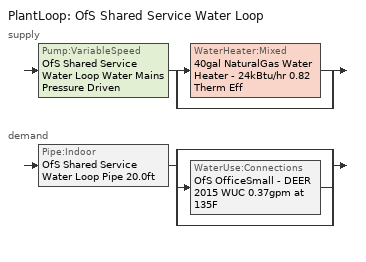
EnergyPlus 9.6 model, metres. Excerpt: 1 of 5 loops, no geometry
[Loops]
PlantLoop 'OfS Shared Service Water Loop'
 supply: Pump:VariableSpeed 'OfS Shared Service Water Loop Water Mains Pressure Driven' > split
  | WaterHeater:Mixed '40gal NaturalGas Water Heater - 24kBtu/hr 0.82 Therm Eff'
  | bypass
 demand: Pipe:Indoor 'OfS Shared Service Water Loop Pipe 20.0ft' > split
  | bypass
  | WaterUse:Connections 'OfS OfficeSmall - DEER 2015 WUC 0.37gpm at 135F'
  | bypass
[Material]
Copper pipe 0.75in type L: Roughness=Smooth; Thickness {m}=0.001143; Conductivity {W/m-K}=386; Density {kg/m3}=8906.27; Specific Heat {J/kg-K}=385.1856; Thermal Absorptance=0.9; Solar Absorptance=0.7; Visible Absorptance=0.7
[Construction]
Uninsulated copper pipe 0.75in type L: Copper pipe 0.75in type L
[PlantLoop]
OfS Shared Service Water Loop: Fluid Type=Water; Plant Equipment Operation Scheme=OfS Shared Service Water Loop Operation Schemes; Maximum Loop Temperature {C}=60; Minimum Loop Temperature {C}=10; Maximum Loop Flow Rate {m3/s}=Autosize; Minimum Loop Flow Rate {m3/s}=0; Plant Loop Volume {m3}=Autocalculate; Load Distribution Scheme=Optimal; Plant Loop Demand Calculation Scheme=SingleSetpoint
[Sizing:Plant]
OfS Shared Service Water Loop: Loop Type=Heating; Design Loop Exit Temperature {C}=60; Loop Design Temperature Difference {deltaC}=5; Sizing Option=NonCoincident; Zone Timesteps in Averaging Window=1; Coincident Sizing Factor Mode=None
[SetpointManager:Scheduled]
Service hot water setpoint manager: Control Variable=Temperature; Schedule=Service Water Loop Temp - 140F; Setpoint Node or NodeList=OfS Shared Service Water Loop Supply Outlet Node
[Pump:VariableSpeed]
OfS Shared Service Water Loop Water Mains Pressure Driven: Design Maximum Flow Rate {m3/s}=Autosize; Design Pump Head {Pa}=0.001; Design Power Consumption {W}=Autosize; Motor Efficiency=0.865; Fraction of Motor Inefficiencies to Fluid Stream=0; Coefficient 1 of the Part Load Performance Curve=0; Coefficient 2 of the Part Load Performance Curve=3.2485; Coefficient 3 of the Part Load Performance Curve=-4.7443; Coefficient 4 of the Part Load Performance Curve=2.5294; Design Minimum Flow Rate {m3/s}=0; Pump Control Type=Intermittent; Skin Loss Radiative Fraction=0.5; Design Power Sizing Method=PowerPerFlowPerPressure; Design Electric Power per Unit Flow Rate {W/(m3/s)}=348701.1; Design Shaft Power per Unit Flow Rate per Unit Head {W/((m3/s)-Pa)}=1.28205; Design Minimum Flow Rate Fraction=0
[PlantEquipmentOperationSchemes]
OfS Shared Service Water Loop Operation Schemes: Control Scheme Object Type 1=PlantEquipmentOperation:HeatingLoad; Control Scheme Name 1=OfS Shared Service Water Loop Heating Operation Scheme; Control Scheme Schedule Name 1=Always On Discrete
[PlantEquipmentList]
OfS Shared Service Water Loop Heating Equipment List: WaterHeater:Mixed, 40gal NaturalGas Water Heater - 24kBtu/hr 0.82 Therm Eff
[PlantEquipmentOperation:HeatingLoad]
OfS Shared Service Water Loop Heating Operation Scheme: Load Range Lower Limit 1 {W}=0; Load Range Upper Limit 1 {W}=1000000000; Range Equipment List Name 1=OfS Shared Service Water Loop Heating Equipment List
[WaterHeater:Mixed]
40gal NaturalGas Water Heater - 24kBtu/hr 0.82 Therm Eff: Tank Volume {m3}=0.151416; Setpoint Temperature Schedule=Service Water Loop Temp - 140F; Deadband Temperature Difference {deltaC}=2; Maximum Temperature Limit {C}=60; Heater Control Type=Cycle; Heater Maximum Capacity {W}=6921.79; Heater Ignition Minimum Flow Rate {m3/s}=0; Heater Ignition Delay {s}=0; Heater Fuel Type=NaturalGas; Heater Thermal Efficiency=0.82; Off Cycle Parasitic Fuel Consumption Rate {W}=0; Off Cycle Parasitic Fuel Type=NaturalGas; Off Cycle Parasitic Heat Fraction to Tank=0; On Cycle Parasitic Fuel Consumption Rate {W}=0; On Cycle Parasitic Fuel Type=NaturalGas; On Cycle Parasitic Heat Fraction to Tank=0; Ambient Temperature Indicator=Schedule; Ambient Temperature Schedule=Water Heater Ambient Temp Schedule - 70.0f; Off Cycle Loss Coefficient to Ambient Temperature {W/K}=2.61055; Off Cycle Loss Fraction to Zone=1; On Cycle Loss Coefficient to Ambient Temperature {W/K}=2.61055; On Cycle Loss Fraction to Zone=1; Use Side Effectiveness=1; Source Side Effectiveness=1; Use Side Design Flow Rate {m3/s}=Autosize; Source Side Design Flow Rate {m3/s}=Autosize; Indirect Water Heating Recovery Time {hr}=1.5; Source Side Flow Control Mode=IndirectHeatPrimarySetpoint
[WaterHeater:Sizing]
40gal NaturalGas Water Heater - 24kBtu/hr 0.82 Therm Eff: Design Mode=PeakDraw; Time Storage Can Meet Peak Draw {hr}=0.538503; Time for Tank Recovery {hr}=0; Nominal Tank Volume for Autosizing Plant Connections {m3}=1
[Pipe:Indoor]
OfS Shared Service Water Loop Pipe 20.0ft: Construction=Uninsulated copper pipe 0.75in type L; Environment Type=Schedule; Ambient Temperature Schedule=OfS Shared Service Water Loop Piping Air Temp - 70F; Ambient Air Velocity Schedule=OfS Shared Service Water Loop Piping Air Velocity - 0.67mph; Pipe Inside Diameter {m}=0.019939; Pipe Length {m}=6.096
[WaterUse:Connections]
OfS OfficeSmall - DEER 2015 WUC 0.37gpm at 135F: Drain Water Heat Exchanger Type=None; Drain Water Heat Exchanger Destination=Plant; Water Use Equipment Name 1=OfS OfficeSmall - DEER 2015 Service Water Use 0.37gpm at 135F
[WaterUse:Equipment]
OfS OfficeSmall - DEER 2015 Service Water Use 0.37gpm at 135F: Peak Flow Rate {m3/s}=2.36519e-05; Flow Rate Fraction Schedule=D_OfS_All_DHW_DHW_Yr; Target Temperature Schedule=Mixed Water At Faucet Temp - 135F; Sensible Fraction Schedule=Fraction Sensible - 0.2; Latent Fraction Schedule=Fraction Latent - 0.05
[Schedule:Day:Interval]
D_OfS_All_DHW_DHW_Yr Default; D_OfS_All_DHW_DHW_Yr Default|Wkdy Day; D_OfS_All_DHW_DHW_Yr Summer Design Day; D_OfS_All_DHW_DHW_Yr Winter Design Day: No, 07:00, 0, 08:00, 0.3, 11:00, 1, 12:00, 0.8, 13:00, 0.4, 14:00, 0.8, 17:00, 1, 18:00, 0.1, 24:00, 0
D_OfS_All_DHW_DHW_Yr Sat Day: No, 07:00, 0, 08:00, 0.09, 12:00, 0.2, 13:00, 0.1, 17:00, 0.2, 24:00, 0
D_OfS_All_DHW_DHW_Yr Sun Day: No, 24:00, 0
Fraction Latent - 0.05 Default: No, 24:00, 0.05
Fraction Sensible - 0.2 Default: No, 24:00, 0.2
Mixed Water At Faucet Temp - 135F Default: No, 24:00, 57.2222
OfS Shared Service Water Loop Piping Air Temp - 70F Default; Water Heater Ambient Temp Schedule - 70.0f Default: No, 24:00, 21.1111
OfS Shared Service Water Loop Piping Air Velocity - 0.67mph Default: No, 24:00, 0.3
Service Water Loop Temp - 140F Default: No, 24:00, 60
[Schedule:Week:Daily]
D_OfS_All_DHW_DHW_Yr Week Rule - Jan1-Dec31: D_OfS_All_DHW_DHW_Yr Sun Day, D_OfS_All_DHW_DHW_Yr Default|Wkdy Day, D_OfS_All_DHW_DHW_Yr Default|Wkdy Day, D_OfS_All_DHW_DHW_Yr Default|Wkdy Day, D_OfS_All_DHW_DHW_Yr Default|Wkdy Day, D_OfS_All_DHW_DHW_Yr Default|Wkdy Day, D_OfS_All_DHW_DHW_Yr Sat Day, D_OfS_All_DHW_DHW_Yr Default, D_OfS_All_DHW_DHW_Yr Summer Design Day, D_OfS_All_DHW_DHW_Yr Winter Design Day, D_OfS_All_DHW_DHW_Yr Default, D_OfS_All_DHW_DHW_Yr Default
Fraction Latent - 0.05 Week Rule - Jan1-Dec31: Fraction Latent - 0.05 Default, Fraction Latent - 0.05 Default, Fraction Latent - 0.05 Default, Fraction Latent - 0.05 Default, Fraction Latent - 0.05 Default, Fraction Latent - 0.05 Default, Fraction Latent - 0.05 Default, Fraction Latent - 0.05 Default, Fraction Latent - 0.05 Default, Fraction Latent - 0.05 Default, Fraction Latent - 0.05 Default, Fraction Latent - 0.05 Default
Fraction Sensible - 0.2 Week Rule - Jan1-Dec31: Fraction Sensible - 0.2 Default, Fraction Sensible - 0.2 Default, Fraction Sensible - 0.2 Default, Fraction Sensible - 0.2 Default, Fraction Sensible - 0.2 Default, Fraction Sensible - 0.2 Default, Fraction Sensible - 0.2 Default, Fraction Sensible - 0.2 Default, Fraction Sensible - 0.2 Default, Fraction Sensible - 0.2 Default, Fraction Sensible - 0.2 Default, Fraction Sensible - 0.2 Default
Mixed Water At Faucet Temp - 135F Week Rule - Jan1-Dec31: Mixed Water At Faucet Temp - 135F Default, Mixed Water At Faucet Temp - 135F Default, Mixed Water At Faucet Temp - 135F Default, Mixed Water At Faucet Temp - 135F Default, Mixed Water At Faucet Temp - 135F Default, Mixed Water At Faucet Temp - 135F Default, Mixed Water At Faucet Temp - 135F Default, Mixed Water At Faucet Temp - 135F Default, Mixed Water At Faucet Temp - 135F Default, Mixed Water At Faucet Temp - 135F Default, Mixed Water At Faucet Temp - 135F Default, Mixed Water At Faucet Temp - 135F Default
OfS Shared Service Water Loop Piping Air Temp - 70F Week Rule - Jan1-Dec31: OfS Shared Service Water Loop Piping Air Temp - 70F Default, OfS Shared Service Water Loop Piping Air Temp - 70F Default, OfS Shared Service Water Loop Piping Air Temp - 70F Default, OfS Shared Service Water Loop Piping Air Temp - 70F Default, OfS Shared Service Water Loop Piping Air Temp - 70F Default, OfS Shared Service Water Loop Piping Air Temp - 70F Default, OfS Shared Service Water Loop Piping Air Temp - 70F Default, OfS Shared Service Water Loop Piping Air Temp - 70F Default, OfS Shared Service Water Loop Piping Air Temp - 70F Default, OfS Shared Service Water Loop Piping Air Temp - 70F Default, OfS Shared Service Water Loop Piping Air Temp - 70F Default, OfS Shared Service Water Loop Piping Air Temp - 70F Default
OfS Shared Service Water Loop Piping Air Velocity - 0.67mph Week Rule - Jan1-Dec31: OfS Shared Service Water Loop Piping Air Velocity - 0.67mph Default, OfS Shared Service Water Loop Piping Air Velocity - 0.67mph Default, OfS Shared Service Water Loop Piping Air Velocity - 0.67mph Default, OfS Shared Service Water Loop Piping Air Velocity - 0.67mph Default, OfS Shared Service Water Loop Piping Air Velocity - 0.67mph Default, OfS Shared Service Water Loop Piping Air Velocity - 0.67mph Default, OfS Shared Service Water Loop Piping Air Velocity - 0.67mph Default, OfS Shared Service Water Loop Piping Air Velocity - 0.67mph Default, OfS Shared Service Water Loop Piping Air Velocity - 0.67mph Default, OfS Shared Service Water Loop Piping Air Velocity - 0.67mph Default, OfS Shared Service Water Loop Piping Air Velocity - 0.67mph Default, OfS Shared Service Water Loop Piping Air Velocity - 0.67mph Default
Service Water Loop Temp - 140F Week Rule - Jan1-Dec31: Service Water Loop Temp - 140F Default, Service Water Loop Temp - 140F Default, Service Water Loop Temp - 140F Default, Service Water Loop Temp - 140F Default, Service Water Loop Temp - 140F Default, Service Water Loop Temp - 140F Default, Service Water Loop Temp - 140F Default, Service Water Loop Temp - 140F Default, Service Water Loop Temp - 140F Default, Service Water Loop Temp - 140F Default, Service Water Loop Temp - 140F Default, Service Water Loop Temp - 140F Default
Water Heater Ambient Temp Schedule - 70.0f Week Rule - Jan1-Dec31: Water Heater Ambient Temp Schedule - 70.0f Default, Water Heater Ambient Temp Schedule - 70.0f Default, Water Heater Ambient Temp Schedule - 70.0f Default, Water Heater Ambient Temp Schedule - 70.0f Default, Water Heater Ambient Temp Schedule - 70.0f Default, Water Heater Ambient Temp Schedule - 70.0f Default, Water Heater Ambient Temp Schedule - 70.0f Default, Water Heater Ambient Temp Schedule - 70.0f Default, Water Heater Ambient Temp Schedule - 70.0f Default, Water Heater Ambient Temp Schedule - 70.0f Default, Water Heater Ambient Temp Schedule - 70.0f Default, Water Heater Ambient Temp Schedule - 70.0f Default
[Schedule:Year]
D_OfS_All_DHW_DHW_Yr: D_OfS_All_DHW_DHW_Yr Week Rule - Jan1-Dec31, 1, 1, 12, 31
Fraction Latent - 0.05: Fraction Latent - 0.05 Week Rule - Jan1-Dec31, 1, 1, 12, 31
Fraction Sensible - 0.2: Fraction Sensible - 0.2 Week Rule - Jan1-Dec31, 1, 1, 12, 31
Mixed Water At Faucet Temp - 135F: Mixed Water At Faucet Temp - 135F Week Rule - Jan1-Dec31, 1, 1, 12, 31
OfS Shared Service Water Loop Piping Air Temp - 70F: OfS Shared Service Water Loop Piping Air Temp - 70F Week Rule - Jan1-Dec31, 1, 1, 12, 31
OfS Shared Service Water Loop Piping Air Velocity - 0.67mph: OfS Shared Service Water Loop Piping Air Velocity - 0.67mph Week Rule - Jan1-Dec31, 1, 1, 12, 31
Service Water Loop Temp - 140F: Service Water Loop Temp - 140F Week Rule - Jan1-Dec31, 1, 1, 12, 31
Water Heater Ambient Temp Schedule - 70.0f: Water Heater Ambient Temp Schedule - 70.0f Week Rule - Jan1-Dec31, 1, 1, 12, 31
[Schedule:Constant]
Always On Discrete: Hourly Value=1
